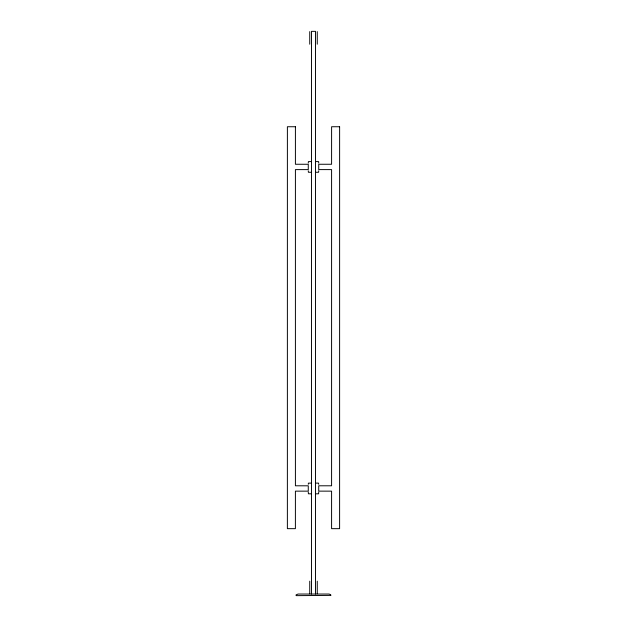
<?xml version="1.0" encoding="UTF-8"?>
<svg xmlns="http://www.w3.org/2000/svg" width="627" height="627" viewBox="0 0 627 627"><rect width="100%" height="100%" fill="white"/><g stroke="black" fill="none" stroke-linecap="round" stroke-linejoin="round"><path stroke-width="0.94" d="M311.494 161.57L308.406 161.609L308.272 163.036M315.506 161.57L318.594 161.609L318.728 163.036M311.494 172.292L308.406 172.253L308.272 170.834M315.506 172.292L318.594 172.253L318.728 170.834M311.494 483.111L308.406 483.151L308.272 484.303M315.506 483.111L318.524 483.119L318.728 484.303M311.494 493.833L308.406 493.794L308.272 492.07M315.506 493.833L318.594 493.794L318.728 492.07M317.254 31.616L317.254 44.211M317.254 581.182L317.254 593.777M315.506 594.043L315.506 31.35L311.494 31.35L311.494 594.043M309.746 31.616L309.746 44.211M309.746 581.182L309.746 593.777M296.093 595.07L296.352 595.65L330.915 595.384L330.648 594.686L329.057 594.043L297.958 594.043L296.093 595.07M295.395 126.74L287.393 126.74L287.378 528.663L295.395 528.663L295.411 491.145L308.272 491.145L308.272 485.807L295.411 485.792L295.411 169.611L308.272 169.611L308.272 164.266L295.411 164.258L295.411 126.74M339.607 126.74L331.605 126.74L331.589 164.258L318.728 164.258L318.728 169.596L331.589 169.611L331.589 485.792L318.728 485.792L318.728 491.137L331.589 491.145L331.589 528.663L339.607 528.663L339.622 126.74"/></g></svg>
